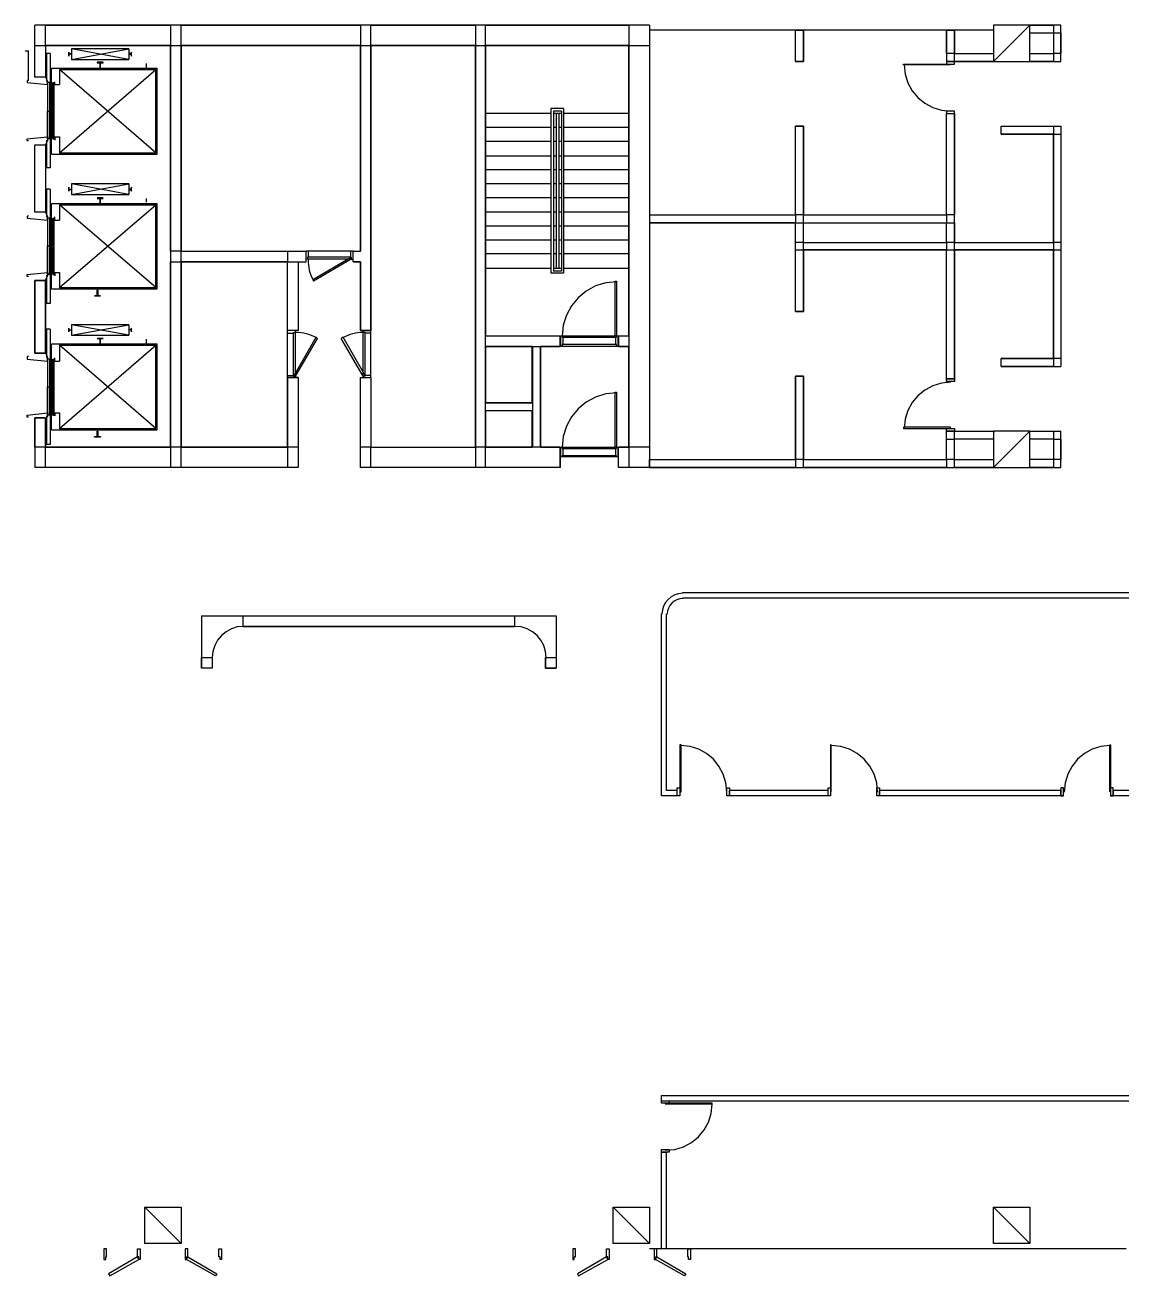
# Model space of a CAD drawing. Header units: millimetres. Extents: x -1062 to 473405, y -148599 to 38948.
# Drawn here: x 378830 to 400016, y -98599 to -74580 of the extents above; entities that cross this region are included whole.
import ezdxf

# ---------------------------------------------------------------- set-up
doc = ezdxf.new("R2010")
doc.units = ezdxf.units.MM
for name, color, linetype in [('COLUMN', 1, 'Continuous'), ('CORE_REF', 8, 'Continuous'), ('DOOR', 3, 'Continuous'), ('WALL', 7, 'Continuous'), ('WINDOW', 4, 'Continuous')]:
    doc.layers.add(name, color=color, linetype=linetype)

msp = doc.modelspace()

# ---------------------------------------------------------------- linework, layer by layer
at = {"layer": 'COLUMN'}
for p, q in [((397413.4, -75279), (398111.6, -74580.5)), ((398111.6, -74580.5), (397413.4, -74580.5)), ((397413.4, -74580.5), (397413.4, -75279)), ((398111.6, -75279), (398111.6, -74580.5)), ((397413.4, -75279), (398111.6, -75279)), ((397413.4, -83077.6), (398111.6, -82379.1)), ((398111.6, -82379.1), (397413.4, -82379.1)), ((397413.4, -82379.1), (397413.4, -83077.6)), ((398111.6, -83077.6), (398111.6, -82379.1)), ((397413.4, -83077.6), (398111.6, -83077.6)), ((381826.2, -97976.3), (381128, -97277.7)), ((381128, -97277.7), (381826.2, -97277.7)), ((381128, -97976.3), (381128, -97277.7)), ((381826.2, -97277.7), (381826.2, -97976.3)), ((390813, -97976.3), (390114.8, -97277.7)), ((390114.8, -97277.7), (390813, -97277.7)), ((390114.8, -97976.3), (390114.8, -97277.7)), ((390813, -97277.7), (390813, -97976.3)), ((398111.6, -97976.3), (397413.4, -97277.7)), ((397413.4, -97277.7), (398111.6, -97277.7)), ((397413.4, -97976.3), (397413.4, -97277.7)), ((398111.6, -97277.7), (398111.6, -97976.3)), ((381826.2, -97976.3), (381128, -97976.3)), ((390813, -97976.3), (390114.8, -97976.3)), ((398111.6, -97976.3), (397413.4, -97976.3))]:
    msp.add_line(p, q, dxfattribs=at)
at = {"layer": 'CORE_REF'}
for p, q in [((379312.9, -75126.6), (379224, -75126.6)), ((379249.4, -75634.7), (379249.4, -75126.6)), ((379312.9, -75126.6), (379312.9, -77323.9)), ((379668.3, -75177.4), (379668.3, -75101.2)), ((379668.3, -75101.2), (379668.3, -75126.6)), ((379668.3, -75126.6), (379693.7, -75126.6)), ((379693.7, -75139.3), (379668.3, -75139.3)), ((379668.3, -75139.3), (379668.3, -75177.4)), ((379693.7, -75126.6), (379719.1, -75126.6)), ((379719.1, -75139.3), (379693.7, -75139.3)), ((379719.1, -75240.9), (380823.4, -75037.7)), ((380823.4, -75037.7), (379719.1, -75037.7)), ((379719.1, -75037.7), (379719.1, -75240.9)), ((380823.4, -75240.9), (379719.1, -75037.7)), ((379719.1, -75126.6), (379719.1, -75139.3)), ((380823.4, -75037.7), (380823.4, -75240.9)), ((380848.8, -75126.6), (380823.4, -75126.6)), ((380823.4, -75126.6), (380823.4, -75139.3)), ((380823.4, -75139.3), (380848.8, -75139.3)), ((380861.5, -75126.6), (380848.8, -75126.6)), ((380848.8, -75139.3), (380861.5, -75139.3)), ((380874.2, -75101.2), (380861.5, -75126.6)), ((380861.5, -75139.3), (380874.2, -75177.4)), ((380874.2, -75177.4), (380874.2, -75101.2)), ((379338.3, -75406.1), (381369.2, -75406.1)), ((379338.3, -77057.2), (379338.3, -75406.1)), ((379719.1, -75240.9), (380823.4, -75240.9)), ((380328.3, -75291.7), (380214.1, -75291.7)), ((380214.1, -75291.7), (380214.1, -75304.4)), ((380214.1, -75304.4), (380264.9, -75304.4)), ((380264.9, -75304.4), (380264.9, -75342.5)), ((380264.9, -75342.5), (380264.9, -75406.1)), ((380264.9, -75406.1), (380277.6, -75406.1)), ((380277.6, -75342.5), (380277.6, -75304.4)), ((380277.6, -75304.4), (380328.3, -75304.4)), ((380277.6, -75406.1), (380277.6, -75342.5)), ((380328.3, -75304.4), (380328.3, -75291.7)), ((381153.4, -75317.1), (381153.4, -75393.3)), ((381369.2, -77057.2), (381369.2, -75406.1)), ((378894, -75647.4), (378868.6, -75647.4)), ((378868.6, -75647.4), (378868.6, -75685.5)), ((379224, -75583.9), (379262.1, -75660.1)), ((379490.6, -75431.5), (381343.8, -75431.5)), ((379490.6, -75431.5), (379490.6, -75723.6)), ((379490.6, -77031.8), (381343.8, -75431.5)), ((381343.8, -77031.8), (379490.6, -75431.5)), ((381343.8, -77031.8), (381343.8, -75431.5)), ((378868.6, -75685.5), (379262.1, -75723.6)), ((379262.1, -75660.1), (379236.7, -75660.1)), ((379262.1, -75723.6), (379262.1, -75660.1)), ((379262.1, -75685.5), (379262.1, -76231.6)), ((379300.2, -75685.5), (379262.1, -75685.5)), ((379300.2, -75685.5), (379300.2, -76231.6)), ((379363.7, -76231.6), (379363.7, -75685.5)), ((379363.7, -75685.5), (379389, -75685.5)), ((379389, -76231.6), (379389, -75685.5)), ((379401.7, -75723.6), (379401.7, -75672.8)), ((379401.7, -75723.6), (379490.6, -75723.6)), ((379262.1, -76765.1), (379262.1, -76231.6)), ((379262.1, -76231.6), (379300.2, -76231.6)), ((379300.2, -76765.1), (379300.2, -76231.6)), ((379363.7, -76765.1), (379363.7, -76231.6)), ((379363.7, -76231.6), (379389, -76231.6)), ((379389, -76765.1), (379389, -76231.6)), ((388921.7, -76282.4), (387665, -76282.4)), ((389162.8, -76180.8), (388921.7, -76180.8)), ((388921.7, -76180.8), (388921.7, -79343.5)), ((389124.8, -76231.6), (388972.4, -76231.6)), ((388972.4, -76231.6), (388972.4, -79305.3)), ((389124.8, -76282.4), (388972.4, -76282.4)), ((389023.2, -76282.4), (389023.2, -79254.5)), ((389074, -76282.4), (389074, -79254.5)), ((389124.8, -76282.4), (389112.1, -76282.4)), ((389124.8, -76231.6), (389124.8, -79305.3)), ((389162.8, -76180.8), (389162.8, -79343.5)), ((390419.5, -76282.4), (389162.8, -76282.4)), ((388921.7, -76549.2), (387665, -76549.2)), ((389023.2, -76549.2), (388972.4, -76549.2)), ((389124.8, -76549.2), (389074, -76549.2)), ((390419.5, -76549.2), (389162.8, -76549.2)), ((378868.6, -76765.1), (379262.1, -76727)), ((378868.6, -76803.2), (378868.6, -76765.1)), ((378894, -76803.2), (378868.6, -76803.2)), ((379224, -76879.4), (379262.1, -76803.2)), ((379262.1, -76803.2), (379236.7, -76803.2)), ((379249.4, -77323.9), (379249.4, -76815.9)), ((379262.1, -76727), (379262.1, -76803.2)), ((379300.2, -76765.1), (379262.1, -76765.1)), ((379363.7, -76765.1), (379389, -76765.1)), ((379401.7, -76727), (379401.7, -76790.5)), ((379401.7, -76727), (379490.6, -76727)), ((379490.6, -76727), (379490.6, -77031.8)), ((388921.7, -76815.9), (387665, -76815.9)), ((389023.2, -76815.9), (388972.4, -76815.9)), ((389124.8, -76815.9), (389074, -76815.9)), ((390419.5, -76815.9), (389162.8, -76815.9)), ((379338.3, -77057.2), (381369.2, -77057.2)), ((379490.6, -77031.8), (381343.8, -77031.8)), ((388921.7, -77095.3), (387665, -77095.3)), ((389023.2, -77095.3), (388972.4, -77095.3)), ((389124.8, -77095.3), (389074, -77095.3)), ((390419.5, -77095.3), (389162.8, -77095.3)), ((379312.9, -77323.9), (379224, -77323.9)), ((388921.7, -77362.1), (387665, -77362.1)), ((389023.2, -77362.1), (388972.4, -77362.1)), ((389124.8, -77362.1), (389074, -77362.1)), ((390419.5, -77362.1), (389162.8, -77362.1)), ((379312.9, -77730.4), (379224, -77730.4)), ((379249.4, -78238.4), (379249.4, -77730.4)), ((379312.9, -77730.4), (379312.9, -79927.7)), ((379668.3, -77768.5), (379668.3, -77692.3)), ((379668.3, -77692.3), (379668.3, -77730.4)), ((379668.3, -77730.4), (379693.7, -77730.4)), ((379693.7, -77743.1), (379668.3, -77743.1)), ((379668.3, -77743.1), (379668.3, -77768.5)), ((379693.7, -77730.4), (379719.1, -77730.4)), ((379719.1, -77743.1), (379693.7, -77743.1)), ((379719.1, -77832), (380823.4, -77628.8)), ((380823.4, -77628.8), (379719.1, -77628.8)), ((379719.1, -77628.8), (379719.1, -77832)), ((380823.4, -77832), (379719.1, -77628.8)), ((379719.1, -77730.4), (379719.1, -77743.1)), ((380823.4, -77628.8), (380823.4, -77832)), ((380848.8, -77730.4), (380823.4, -77730.4)), ((380823.4, -77730.4), (380823.4, -77743.1)), ((380823.4, -77743.1), (380848.8, -77743.1)), ((380861.5, -77730.4), (380848.8, -77730.4)), ((380848.8, -77743.1), (380861.5, -77743.1)), ((380874.2, -77692.3), (380861.5, -77730.4)), ((380861.5, -77743.1), (380874.2, -77768.5)), ((380874.2, -77768.5), (380874.2, -77692.3)), ((388921.7, -77628.8), (387665, -77628.8)), ((389023.2, -77628.8), (388972.4, -77628.8)), ((389124.8, -77628.8), (389074, -77628.8)), ((390419.5, -77628.8), (389162.8, -77628.8)), ((379338.3, -78009.8), (381369.2, -78009.8)), ((379338.3, -79648.3), (379338.3, -78009.8)), ((379490.6, -78035.2), (381343.8, -78035.2)), ((379490.6, -78035.2), (379490.6, -78327.3)), ((379490.6, -79622.9), (381343.8, -78035.2)), ((381343.8, -79622.9), (379490.6, -78035.2)), ((379719.1, -77832), (380823.4, -77832)), ((380328.3, -77895.5), (380214.1, -77895.5)), ((380214.1, -77908.2), (380264.9, -77908.2)), ((380264.9, -77908.2), (380264.9, -77946.3)), ((380264.9, -77946.3), (380264.9, -78009.8)), ((380264.9, -78009.8), (380277.6, -78009.8)), ((380277.6, -77946.3), (380277.6, -77908.2)), ((380277.6, -77908.2), (380328.3, -77908.2)), ((380277.6, -78009.8), (380277.6, -77946.3)), ((381153.4, -77908.2), (381153.4, -77984.4)), ((381343.8, -79622.9), (381343.8, -78035.2)), ((381369.2, -79648.3), (381369.2, -78009.8)), ((388921.7, -77895.5), (387665, -77895.5)), ((389023.2, -77895.5), (388972.4, -77895.5)), ((389124.8, -77895.5), (389074, -77895.5)), ((390419.5, -77895.5), (389162.8, -77895.5)), ((378894, -78251.1), (378868.6, -78251.1)), ((378868.6, -78251.1), (378868.6, -78289.2)), ((378868.6, -78289.2), (379262.1, -78327.3)), ((379224, -78174.9), (379262.1, -78263.8)), ((379262.1, -78263.8), (379236.7, -78263.8)), ((379262.1, -78327.3), (379262.1, -78263.8)), ((379262.1, -78289.2), (379262.1, -78822.7)), ((379300.2, -78289.2), (379262.1, -78289.2)), ((379300.2, -78289.2), (379300.2, -78822.7)), ((379363.7, -78822.7), (379363.7, -78289.2)), ((379363.7, -78289.2), (379389, -78289.2)), ((379389, -78822.7), (379389, -78289.2)), ((379401.7, -78327.3), (379401.7, -78263.8)), ((388921.7, -78174.9), (387665, -78174.9)), ((389023.2, -78174.9), (388972.4, -78174.9)), ((389124.8, -78174.9), (389074, -78174.9)), ((390419.5, -78174.9), (389162.8, -78174.9)), ((379401.7, -78327.3), (379490.6, -78327.3)), ((388921.7, -78441.7), (387665, -78441.7)), ((389023.2, -78441.7), (388972.4, -78441.7)), ((389124.8, -78441.7), (389074, -78441.7)), ((390419.5, -78441.7), (389162.8, -78441.7)), ((388921.7, -78708.4), (387665, -78708.4)), ((389023.2, -78708.4), (388972.4, -78708.4)), ((389124.8, -78708.4), (389074, -78708.4)), ((390419.5, -78708.4), (389162.8, -78708.4)), ((379262.1, -79368.9), (379262.1, -78822.7)), ((379262.1, -78822.7), (379300.2, -78822.7)), ((379300.2, -79368.9), (379300.2, -78822.7)), ((379389, -78822.7), (379363.7, -78822.7)), ((379363.7, -79368.9), (379363.7, -78835.4)), ((379389, -78835.4), (379363.7, -78835.4)), ((379389, -79368.9), (379389, -78835.4)), ((388921.7, -78975.1), (387665, -78975.1)), ((389023.2, -78975.1), (388972.4, -78975.1)), ((389124.8, -78975.1), (389074, -78975.1)), ((390419.5, -78975.1), (389162.8, -78975.1)), ((388921.7, -79254.5), (387665, -79254.5)), ((389023.2, -79254.5), (388972.4, -79254.5)), ((389124.8, -79254.5), (389023.2, -79254.5)), ((389124.8, -79254.5), (389112.1, -79254.5)), ((390419.5, -79254.5), (389162.8, -79254.5)), ((378868.6, -79368.9), (379262.1, -79330.8)), ((378868.6, -79407), (378868.6, -79368.9)), ((378894, -79407), (378868.6, -79407)), ((379224, -79483.2), (379262.1, -79394.3)), ((379262.1, -79394.3), (379236.7, -79394.3)), ((379249.4, -79927.7), (379249.4, -79419.7)), ((379262.1, -79330.8), (379262.1, -79394.3)), ((379300.2, -79368.9), (379262.1, -79368.9)), ((379363.7, -79368.9), (379389, -79368.9)), ((379401.7, -79330.8), (379401.7, -79394.3)), ((379401.7, -79330.8), (379490.6, -79330.8)), ((379490.6, -79330.8), (379490.6, -79622.9)), ((389162.8, -79343.5), (388921.7, -79343.5)), ((389124.8, -79305.3), (388972.4, -79305.3)), ((379338.3, -79648.3), (381369.2, -79648.3)), ((379490.6, -79622.9), (381343.8, -79622.9)), ((380214.1, -79737.2), (380214.1, -79673.7)), ((380214.1, -79673.7), (380226.8, -79673.7)), ((380214.1, -79775.3), (380214.1, -79737.2)), ((380226.8, -79673.7), (380226.8, -79737.2)), ((380226.8, -79737.2), (380226.8, -79775.3)), ((379312.9, -79927.7), (379224, -79927.7)), ((380163.3, -79775.3), (380214.1, -79775.3)), ((380277.6, -79788), (380163.3, -79788)), ((380226.8, -79775.3), (380277.6, -79775.3)), ((379312.9, -80423.1), (379224, -80423.1)), ((379249.4, -80943.8), (379249.4, -80423.1)), ((379312.9, -80423.1), (379312.9, -82633.1)), ((379668.3, -80473.9), (379668.3, -80397.7)), ((379668.3, -80397.7), (379668.3, -80423.1)), ((379668.3, -80423.1), (379668.3, -80435.8)), ((379668.3, -80435.8), (379693.7, -80435.8)), ((379668.3, -80435.8), (379668.3, -80473.9)), ((379693.7, -80435.8), (379719.1, -80435.8)), ((379719.1, -80537.4), (380823.4, -80334.2)), ((380823.4, -80334.2), (379719.1, -80334.2)), ((379719.1, -80334.2), (379719.1, -80537.4)), ((380823.4, -80537.4), (379719.1, -80334.2)), ((380823.4, -80334.2), (380823.4, -80537.4)), ((380848.8, -80435.8), (380823.4, -80435.8)), ((380861.5, -80435.8), (380848.8, -80435.8)), ((380874.2, -80397.7), (380861.5, -80423.1)), ((380861.5, -80423.1), (380861.5, -80435.8)), ((380861.5, -80435.8), (380874.2, -80473.9)), ((380874.2, -80473.9), (380874.2, -80397.7)), ((379719.1, -80537.4), (380823.4, -80537.4)), ((380214.1, -80600.9), (380264.9, -80600.9)), ((380328.3, -80600.9), (380214.1, -80600.9)), ((380264.9, -80600.9), (380264.9, -80613.6)), ((380264.9, -80613.6), (380264.9, -80639)), ((380264.9, -80639), (380264.9, -80651.7)), ((380264.9, -80651.7), (380264.9, -80702.5)), ((380277.6, -80613.6), (380277.6, -80600.9)), ((380277.6, -80600.9), (380328.3, -80600.9)), ((380277.6, -80639), (380277.6, -80613.6)), ((380277.6, -80651.7), (380277.6, -80639)), ((380277.6, -80702.5), (380277.6, -80651.7)), ((381153.4, -80613.6), (381153.4, -80689.8)), ((379224, -80880.3), (379262.1, -80956.5)), ((379338.3, -80702.5), (381369.2, -80702.5)), ((379338.3, -82353.7), (379338.3, -80702.5)), ((379490.6, -80727.9), (381343.8, -80727.9)), ((379490.6, -80727.9), (379490.6, -81032.7)), ((379490.6, -82328.3), (381343.8, -80727.9)), ((381343.8, -82328.3), (379490.6, -80727.9)), ((380264.9, -80702.5), (380264.9, -80715.2)), ((380264.9, -80715.2), (380277.6, -80715.2)), ((380277.6, -80715.2), (380277.6, -80702.5)), ((381343.8, -82328.3), (381343.8, -80727.9)), ((381369.2, -82353.7), (381369.2, -80702.5)), ((378894, -80943.8), (378868.6, -80943.8)), ((378868.6, -80943.8), (378868.6, -80994.6)), ((378868.6, -80994.6), (379262.1, -81032.7)), ((379262.1, -80956.5), (379236.7, -80956.5)), ((379262.1, -81032.7), (379262.1, -80956.5)), ((379262.1, -80994.6), (379262.1, -81528.1)), ((379300.2, -80994.6), (379262.1, -80994.6)), ((379300.2, -80994.6), (379300.2, -81528.1)), ((379363.7, -81528.1), (379363.7, -80994.6)), ((379363.7, -80994.6), (379389, -80994.6)), ((379389, -81528.1), (379389, -80994.6)), ((379401.7, -81032.7), (379401.7, -80969.2)), ((379401.7, -81032.7), (379490.6, -81032.7)), ((379262.1, -82074.2), (379262.1, -81528.1)), ((379262.1, -81528.1), (379300.2, -81528.1)), ((379300.2, -82074.2), (379300.2, -81528.1)), ((379363.7, -82074.2), (379363.7, -81528.1)), ((379363.7, -81528.1), (379389, -81528.1)), ((379389, -82074.2), (379389, -81528.1)), ((378868.6, -82074.2), (379262.1, -82023.4)), ((378868.6, -82112.3), (378868.6, -82074.2)), ((378894, -82112.3), (378868.6, -82112.3)), ((379224, -82175.8), (379262.1, -82099.6)), ((379262.1, -82099.6), (379236.7, -82099.6)), ((379249.4, -82633.1), (379249.4, -82125)), ((379262.1, -82023.4), (379262.1, -82099.6)), ((379300.2, -82074.2), (379262.1, -82074.2)), ((379363.7, -82074.2), (379389, -82074.2)), ((379401.7, -82023.4), (379401.7, -82086.9)), ((379401.7, -82023.4), (379490.6, -82023.4)), ((379490.6, -82023.4), (379490.6, -82328.3)), ((379338.3, -82353.7), (381369.2, -82353.7)), ((379490.6, -82328.3), (381343.8, -82328.3)), ((380214.1, -82442.6), (380214.1, -82379.1)), ((380214.1, -82379.1), (380226.8, -82379.1)), ((380226.8, -82379.1), (380226.8, -82442.6)), ((380163.3, -82480.7), (380214.1, -82480.7)), ((380163.3, -82493.4), (380163.3, -82480.7)), ((380277.6, -82493.4), (380163.3, -82493.4)), ((380214.1, -82468), (380214.1, -82442.6)), ((380214.1, -82480.7), (380214.1, -82468)), ((380226.8, -82442.6), (380226.8, -82468)), ((380226.8, -82468), (380226.8, -82480.7)), ((380226.8, -82480.7), (380277.6, -82480.7)), ((380277.6, -82480.7), (380277.6, -82493.4)), ((379312.9, -82633.1), (379224, -82633.1))]:
    msp.add_line(p, q, dxfattribs=at)
at = {"layer": 'DOOR'}
for p, q in [((395687.2, -75342.5), (395687.2, -75329.8)), ((395687.2, -75329.8), (396588.4, -75329.8)), ((396588.4, -75342.5), (395687.2, -75342.5)), ((395699.9, -75346.1), (395719.8, -75525)), ((396664.5, -75279), (396512.2, -75279)), ((396512.2, -75279), (396512.2, -75329.8)), ((396512.2, -75329.8), (396664.5, -75329.8)), ((396588.4, -75329.8), (396588.4, -75342.5)), ((396664.5, -75329.8), (396664.5, -75279)), ((395719.8, -75525), (395773, -75691.4)), ((395773, -75691.4), (395856.1, -75841.9)), ((395856.1, -75841.9), (395965.4, -75972.8)), ((395965.4, -75972.8), (396097.5, -76080.8)), ((396097.5, -76080.8), (396248.8, -76162.3)), ((396248.8, -76162.3), (396415.7, -76213.7)), ((396415.7, -76213.7), (396594.7, -76231.6)), ((396664.5, -76231.6), (396512.2, -76231.6)), ((396512.2, -76231.6), (396512.2, -76282.4)), ((396664.5, -76282.4), (396664.5, -76231.6)), ((384225.2, -79076.7), (384225.2, -78924.3)), ((384263.2, -78924.3), (384225.2, -78924.3)), ((385075.6, -78924.3), (384263.2, -78924.3)), ((384263.2, -78924.3), (384263.2, -79038.6)), ((385126.4, -78924.3), (385075.6, -78924.3)), ((385075.6, -78924.3), (385075.6, -79038.6)), ((385126.4, -79076.7), (385126.4, -78924.3)), ((384250.6, -79076.7), (384225.2, -79076.7)), ((384263.2, -79038.6), (384250.6, -79038.6)), ((384250.6, -79038.6), (384250.6, -79076.7)), ((385075.6, -79038.6), (384250.6, -79038.6)), ((385088.3, -79076.7), (384250.6, -79076.7)), ((384263.6, -79084.3), (384263.7, -79135.3)), ((384263.7, -79135.3), (384267.3, -79186)), ((384267.3, -79186), (384274.3, -79236.1)), ((384274.3, -79236.1), (384284.7, -79285.7)), ((385075.6, -79051.3), (384352.1, -79470.5)), ((385088.3, -79076.7), (384364.8, -79495.9)), ((385075.6, -79038.6), (385088.3, -79038.6)), ((385088.3, -79076.7), (385075.6, -79051.3)), ((385088.3, -79038.6), (385088.3, -79076.7)), ((385088.3, -79076.7), (385126.4, -79076.7)), ((384284.7, -79285.7), (384298.4, -79334.4)), ((384298.4, -79334.4), (384315.4, -79382.1)), ((384315.4, -79382.1), (384335.7, -79428.6)), ((384335.7, -79428.6), (384359.2, -79473.8)), ((384352.1, -79470.5), (384364.8, -79495.9)), ((390152.9, -80550.1), (390152.9, -79495.9)), ((390152.9, -79495.9), (390178.3, -79495.9)), ((390178.3, -79495.9), (390178.3, -80550.1)), ((389599.1, -79687.5), (389444.2, -79815.5)), ((389777, -79590.9), (389599.1, -79687.5)), ((389973.6, -79529.9), (389777, -79590.9)), ((390184.6, -79508.6), (389973.6, -79529.9)), ((389316.3, -79970.6), (389219.7, -80148.6)), ((389444.2, -79815.5), (389316.3, -79970.6)), ((389219.7, -80148.6), (389158.7, -80345.2)), ((384022.1, -80448.5), (383869.8, -80448.5)), ((383869.8, -80499.3), (383869.8, -80448.5)), ((384022.1, -80486.6), (384022.1, -80448.5)), ((385316.8, -80486.6), (385316.8, -80448.5)), ((385316.8, -80448.5), (385469.1, -80448.5)), ((385469.1, -80499.3), (385469.1, -80448.5)), ((389158.7, -80345.2), (389137.5, -80556.4)), ((383869.8, -81312.2), (383869.8, -80499.3)), ((383869.8, -80499.3), (383984, -80499.3)), ((383984, -80499.3), (383984, -80486.6)), ((383984, -80486.6), (384022.1, -80486.6)), ((383984, -81312.2), (383984, -80486.6)), ((383996.7, -81312.2), (384415.6, -80575.5)), ((384022.1, -81324.9), (384022.1, -80486.6)), ((384022.1, -81324.9), (384441, -80600.9)), ((384080.6, -80487.1), (384029.7, -80487)), ((384131.2, -80490.6), (384080.6, -80487.1)), ((384181.4, -80497.6), (384131.2, -80490.6)), ((384230.9, -80508), (384181.4, -80497.6)), ((384279.6, -80521.7), (384230.9, -80508)), ((384327.2, -80538.8), (384279.6, -80521.7)), ((384373.8, -80559.1), (384327.2, -80538.8)), ((384418.9, -80582.6), (384373.8, -80559.1)), ((384415.6, -80575.5), (384441, -80600.9)), ((384936, -80575.5), (384897.9, -80600.9)), ((385316.8, -81324.9), (384897.9, -80600.9)), ((384977.8, -80559.1), (384932.6, -80582.6)), ((385354.9, -81312.2), (384936, -80575.5)), ((385024.3, -80538.8), (384977.8, -80559.1)), ((385072, -80521.7), (385024.3, -80538.8)), ((385120.7, -80508), (385072, -80521.7)), ((385170.2, -80497.6), (385120.7, -80508)), ((385220.3, -80490.6), (385170.2, -80497.6)), ((385271, -80487.1), (385220.3, -80490.6)), ((385321.9, -80487), (385271, -80487.1)), ((385354.9, -80486.6), (385316.8, -80486.6)), ((385316.8, -81324.9), (385316.8, -80486.6)), ((385354.9, -80499.3), (385354.9, -80486.6)), ((385354.9, -81312.2), (385354.9, -80486.6)), ((385469.1, -80499.3), (385354.9, -80499.3)), ((385469.1, -81312.2), (385469.1, -80499.3)), ((389112.1, -80753.3), (389112.1, -80550.1)), ((389112.1, -80550.1), (389137.5, -80550.1)), ((389137.5, -80550.1), (389137.5, -80575.5)), ((389137.5, -80550.1), (390152.9, -80550.1)), ((389137.5, -80575.5), (389150.1, -80575.5)), ((389150.1, -80575.5), (389150.1, -80715.2)), ((389150.1, -80575.5), (390165.6, -80575.5)), ((390178.3, -80550.1), (390152.9, -80550.1)), ((390165.6, -80715.2), (390165.6, -80575.5)), ((390165.6, -80575.5), (390178.3, -80575.5)), ((390178.3, -80575.5), (390178.3, -80550.1)), ((390178.3, -80550.1), (390203.7, -80550.1)), ((390203.7, -80550.1), (390203.7, -80753.3)), ((389137.5, -80753.3), (389112.1, -80753.3)), ((389137.5, -80715.2), (389137.5, -80753.3)), ((389150.1, -80715.2), (389137.5, -80715.2)), ((390178.3, -80753.3), (389137.5, -80753.3)), ((390165.6, -80715.2), (389150.1, -80715.2)), ((390178.3, -80715.2), (390165.6, -80715.2)), ((390178.3, -80753.3), (390178.3, -80715.2)), ((390203.7, -80753.3), (390178.3, -80753.3)), ((383869.8, -81350.3), (383869.8, -81312.2)), ((383869.8, -81312.2), (383984, -81312.2)), ((384022.1, -81350.3), (383869.8, -81350.3)), ((383984, -81312.2), (383984, -81324.9)), ((383984, -81324.9), (384022.1, -81324.9)), ((384022.1, -81324.9), (383996.7, -81312.2)), ((384022.1, -81324.9), (384022.1, -81350.3)), ((385316.8, -81324.9), (385354.9, -81312.2)), ((385354.9, -81324.9), (385316.8, -81324.9)), ((385316.8, -81324.9), (385316.8, -81350.3)), ((385316.8, -81350.3), (385469.1, -81350.3)), ((385469.1, -81312.2), (385354.9, -81312.2)), ((385354.9, -81312.2), (385354.9, -81324.9)), ((385469.1, -81350.3), (385469.1, -81312.2)), ((396512.2, -81426.5), (396512.2, -81375.7)), ((396664.5, -81375.7), (396664.5, -81426.5)), ((390184.6, -81642.4), (389973.6, -81663.7)), ((390152.9, -82683.9), (390152.9, -81629.7)), ((390152.9, -81629.7), (390178.3, -81629.7)), ((390178.3, -81629.7), (390178.3, -82683.9)), ((396097.5, -81590), (395965.4, -81698)), ((396248.8, -81508.5), (396097.5, -81590)), ((396415.7, -81457.1), (396248.8, -81508.5)), ((396594.7, -81439.2), (396415.7, -81457.1)), ((396664.5, -81426.5), (396512.2, -81426.5)), ((389599.1, -81821.3), (389444.2, -81949.3)), ((389777, -81724.7), (389599.1, -81821.3)), ((389973.6, -81663.7), (389777, -81724.7)), ((395856.1, -81828.9), (395773, -81979.4)), ((395965.4, -81698), (395856.1, -81828.9)), ((389316.3, -82104.4), (389219.7, -82282.4)), ((389444.2, -81949.3), (389316.3, -82104.4)), ((395773, -81979.4), (395719.8, -82145.8)), ((389219.7, -82282.4), (389158.7, -82479.1)), ((396588.4, -82302.9), (395687.2, -82302.9)), ((395687.2, -82302.9), (395687.2, -82328.3)), ((395687.2, -82328.3), (396588.4, -82328.3)), ((395719.8, -82145.8), (395699.9, -82324.7)), ((396512.2, -82379.1), (396512.2, -82328.3)), ((396512.2, -82328.3), (396664.5, -82328.3)), ((396664.5, -82379.1), (396512.2, -82379.1)), ((396588.4, -82328.3), (396588.4, -82302.9)), ((396664.5, -82328.3), (396664.5, -82379.1)), ((389158.7, -82479.1), (389137.5, -82690.2)), ((389112.1, -82874.4), (389112.1, -82683.9)), ((389112.1, -82683.9), (389137.5, -82683.9)), ((389137.5, -82683.9), (389137.5, -82709.3)), ((389137.5, -82683.9), (390152.9, -82683.9)), ((389137.5, -82709.3), (389150.1, -82709.3)), ((389137.5, -82849), (389137.5, -82874.4)), ((389150.1, -82849), (389137.5, -82849)), ((389150.1, -82709.3), (389150.1, -82849)), ((389150.1, -82709.3), (390165.6, -82709.3)), ((390165.6, -82849), (389150.1, -82849)), ((390178.3, -82683.9), (390152.9, -82683.9)), ((390165.6, -82849), (390165.6, -82709.3)), ((390165.6, -82709.3), (390178.3, -82709.3)), ((390178.3, -82849), (390165.6, -82849)), ((390178.3, -82709.3), (390178.3, -82683.9)), ((390178.3, -82683.9), (390203.7, -82683.9)), ((390178.3, -82874.4), (390178.3, -82849)), ((390203.7, -82683.9), (390203.7, -82874.4)), ((389137.5, -82874.4), (389112.1, -82874.4)), ((390178.3, -82874.4), (389137.5, -82874.4)), ((390203.7, -82874.4), (390178.3, -82874.4)), ((391422.2, -88399.5), (391396.8, -88399.5)), ((391396.8, -88399.5), (391396.8, -89301.3)), ((391591.9, -88432.1), (391413.1, -88412.2)), ((391422.2, -89301.3), (391422.2, -88399.5)), ((391758.2, -88485.4), (391591.9, -88432.1)), ((391908.6, -88568.5), (391758.2, -88485.4)), ((392039.4, -88677.9), (391908.6, -88568.5)), ((394303.6, -88399.5), (394290.9, -88399.5)), ((394290.9, -88399.5), (394290.9, -89301.3)), ((394303.6, -89301.3), (394303.6, -88399.5)), ((394485.9, -88432.1), (394307.1, -88412.2)), ((394652.3, -88485.4), (394485.9, -88432.1)), ((394802.6, -88568.5), (394652.3, -88485.4)), ((394933.5, -88677.9), (394802.6, -88568.5)), ((399161.1, -88568.5), (399030.2, -88677.9)), ((399311.5, -88485.4), (399161.1, -88568.5)), ((399477.8, -88432.1), (399311.5, -88485.4)), ((399656.6, -88412.2), (399477.8, -88432.1)), ((399647.4, -89301.3), (399647.4, -88399.5)), ((399647.4, -88399.5), (399660.1, -88399.5)), ((399660.1, -88399.5), (399660.1, -89301.3)), ((392147.3, -88810.1), (392039.4, -88677.9)), ((392228.7, -88961.5), (392147.3, -88810.1)), ((395041.4, -88810.1), (394933.5, -88677.9)), ((395122.8, -88961.5), (395041.4, -88810.1)), ((398922.3, -88810.1), (398840.9, -88961.5)), ((399030.2, -88677.9), (398922.3, -88810.1)), ((392280.1, -89128.5), (392228.7, -88961.5)), ((395174.2, -89128.5), (395122.8, -88961.5)), ((398840.9, -88961.5), (398789.5, -89128.5)), ((391346.1, -89377.5), (391346.1, -89225.1)), ((391346.1, -89225.1), (391396.8, -89225.1)), ((391396.8, -89225.1), (391396.8, -89377.5)), ((391396.8, -89301.3), (391422.2, -89301.3)), ((392298.1, -89307.6), (392280.1, -89128.5)), ((392298.1, -89377.5), (392298.1, -89225.1)), ((392298.1, -89225.1), (392348.8, -89225.1)), ((392348.8, -89225.1), (392348.8, -89377.5)), ((394240.1, -89377.5), (394240.1, -89225.1)), ((394240.1, -89225.1), (394290.9, -89225.1)), ((394290.9, -89225.1), (394290.9, -89377.5)), ((394290.9, -89301.3), (394303.6, -89301.3)), ((395192.1, -89307.6), (395174.2, -89128.5)), ((395179.4, -89377.5), (395179.4, -89225.1)), ((395179.4, -89225.1), (395230.2, -89225.1)), ((395230.2, -89225.1), (395230.2, -89377.5)), ((398758.9, -89225.1), (398708.1, -89225.1)), ((398708.1, -89225.1), (398708.1, -89377.5)), ((398758.9, -89377.5), (398758.9, -89225.1)), ((398789.5, -89128.5), (398771.6, -89307.6)), ((399660.1, -89301.3), (399647.4, -89301.3)), ((399710.9, -89225.1), (399660.1, -89225.1)), ((399660.1, -89225.1), (399660.1, -89377.5)), ((399710.9, -89377.5), (399710.9, -89225.1)), ((391396.8, -89377.5), (391346.1, -89377.5)), ((392348.8, -89377.5), (392298.1, -89377.5)), ((394290.9, -89377.5), (394240.1, -89377.5)), ((395230.2, -89377.5), (395179.4, -89377.5)), ((398708.1, -89377.5), (398758.9, -89377.5)), ((399660.1, -89377.5), (399710.9, -89377.5)), ((391041.4, -95232.8), (391193.8, -95232.8)), ((391041.4, -95283.6), (391041.4, -95232.8)), ((391193.8, -95283.6), (391041.4, -95283.6)), ((391117.6, -95283.6), (391117.6, -95296.3)), ((392018.8, -95283.6), (391117.6, -95283.6)), ((391117.6, -95296.3), (392018.8, -95296.3)), ((391193.8, -95232.8), (391193.8, -95283.6)), ((391998.9, -95478.7), (392018.8, -95299.8)), ((392018.8, -95296.3), (392018.8, -95283.6)), ((391945.6, -95645.2), (391998.9, -95478.7)), ((391753.2, -95926.6), (391862.5, -95795.6)), ((391862.5, -95795.6), (391945.6, -95645.2)), ((391469.9, -96116), (391621.1, -96034.5)), ((391621.1, -96034.5), (391753.2, -95926.6)), ((391041.4, -96172.7), (391193.8, -96172.7)), ((391041.4, -96223.5), (391041.4, -96172.7)), ((391193.8, -96223.5), (391041.4, -96223.5)), ((391123.9, -96185.4), (391303, -96167.4)), ((391193.8, -96172.7), (391193.8, -96223.5)), ((391303, -96167.4), (391469.9, -96116))]:
    msp.add_line(p, q, dxfattribs=at)
at = {"layer": 'WALL'}
for p, q in [((390813, -74580.5), (379020.9, -74580.5)), ((379020.9, -75583.9), (379020.9, -74580.5)), ((390813, -74580.5), (390813, -83077.6)), ((397413.4, -74682.1), (390813, -74682.1)), ((393618.2, -75279), (393618.2, -74682.1)), ((393770.5, -75279), (393770.5, -74682.1)), ((396512.2, -74682.1), (396512.2, -75279)), ((396664.5, -75126.6), (396664.5, -74682.1)), ((398708.1, -74580.5), (398111.6, -74580.5)), ((398708.1, -75279), (398708.1, -74580.5)), ((398111.6, -74732.9), (398568.5, -74732.9)), ((398568.5, -74732.9), (398568.5, -75126.6)), ((378830.5, -75075.8), (378894, -75075.8)), ((378894, -75647.4), (378894, -75075.8)), ((379224, -74974.2), (381623.1, -74974.2)), ((379224, -74974.2), (379224, -75583.9)), ((381623.1, -74974.2), (381623.1, -82683.9)), ((381826.2, -74974.2), (385266, -74974.2)), ((381826.2, -78924.3), (381826.2, -74974.2)), ((385266, -74974.2), (385266, -78924.3)), ((385469.1, -74974.2), (387474.6, -74974.2)), ((385469.1, -80448.5), (385469.1, -74974.2)), ((387474.6, -74974.2), (387474.6, -82683.9)), ((387665, -74974.2), (390419.5, -74974.2)), ((387665, -80550.1), (387665, -74974.2)), ((390419.5, -74974.2), (390419.5, -82683.9)), ((396664.5, -75126.6), (397413.4, -75126.6)), ((398111.6, -75126.6), (398568.5, -75126.6)), ((393618.2, -75279), (393770.5, -75279)), ((396512.2, -75279), (397413.4, -75279)), ((398111.6, -75279), (398708.1, -75279)), ((379224, -75583.9), (379020.9, -75583.9)), ((396512.2, -78225.7), (396512.2, -76282.4)), ((396512.2, -76282.4), (396664.5, -76282.4)), ((396664.5, -78759.2), (396664.5, -76282.4)), ((393618.2, -78225.7), (393618.2, -76523.8)), ((393770.5, -76523.8), (393618.2, -76523.8)), ((393770.5, -78225.7), (393770.5, -76523.8)), ((397565.8, -76523.8), (398708.1, -76523.8)), ((397565.8, -76676.2), (397565.8, -76523.8)), ((398708.1, -76523.8), (398708.1, -81134.3)), ((397565.8, -76676.2), (398568.5, -76676.2)), ((398568.5, -76676.2), (398568.5, -78759.2)), ((379020.9, -78174.9), (379020.9, -76879.4)), ((379020.9, -76879.4), (379224, -76879.4)), ((379224, -76879.4), (379224, -78174.9)), ((379224, -78174.9), (379020.9, -78174.9)), ((390813, -78225.7), (393618.2, -78225.7)), ((393770.5, -78225.7), (396512.2, -78225.7)), ((390813, -78378.2), (393618.2, -78378.2)), ((393618.2, -80080.1), (393618.2, -78378.2)), ((393770.5, -78759.2), (393770.5, -78378.2)), ((393770.5, -78378.2), (396512.2, -78378.2)), ((396512.2, -78759.2), (396512.2, -78378.2)), ((393770.5, -78759.2), (396512.2, -78759.2)), ((396664.5, -78759.2), (398568.5, -78759.2)), ((381826.2, -78924.3), (384225.2, -78924.3)), ((384225.2, -79127.5), (384225.2, -78924.3)), ((385126.4, -78924.3), (385266, -78924.3)), ((385126.4, -79127.5), (385126.4, -78924.3)), ((393770.5, -80080.1), (393770.5, -78898.9)), ((393770.5, -78898.9), (396512.2, -78898.9)), ((396512.2, -81375.7), (396512.2, -78898.9)), ((396664.5, -78898.9), (398568.5, -78898.9)), ((396664.5, -81375.7), (396664.5, -78898.9)), ((398568.5, -78898.9), (398568.5, -80981.9)), ((381826.2, -82683.9), (381826.2, -79127.5)), ((381826.2, -79127.5), (383869.8, -79127.5)), ((383869.8, -80448.5), (383869.8, -79127.5)), ((384072.9, -79127.5), (384225.2, -79127.5)), ((384072.9, -79127.5), (384072.9, -80448.5)), ((385126.4, -79127.5), (385266, -79127.5)), ((385266, -79127.5), (385266, -80448.5)), ((379224, -79483.2), (379020.9, -79483.2)), ((379020.9, -79483.2), (379020.9, -80880.3)), ((379224, -80880.3), (379224, -79483.2)), ((393618.2, -80080.1), (393770.5, -80080.1)), ((384072.9, -80448.5), (383869.8, -80448.5)), ((385266, -80448.5), (385469.1, -80448.5)), ((387665, -82683.9), (387665, -80550.1)), ((387665, -80550.1), (389099.4, -80550.1)), ((389099.4, -80753.3), (389099.4, -80550.1)), ((390216.4, -80550.1), (390419.5, -80550.1)), ((390216.4, -80550.1), (390216.4, -80753.3)), ((390419.5, -80550.1), (390419.5, -82683.9)), ((379020.9, -80880.3), (379224, -80880.3)), ((387665, -80753.3), (389099.4, -80753.3)), ((388566.3, -80753.3), (388566.3, -82683.9)), ((388718.6, -80753.3), (388718.6, -82683.9)), ((390216.4, -80753.3), (390419.5, -80753.3)), ((398568.5, -80981.9), (397565.8, -80981.9)), ((397565.8, -81134.3), (397565.8, -80981.9)), ((397565.8, -81134.3), (398708.1, -81134.3)), ((384072.9, -81350.3), (383869.8, -81350.3)), ((383869.8, -81350.3), (383869.8, -82683.9)), ((384072.9, -81350.3), (384072.9, -83077.6)), ((385266, -83077.6), (385266, -81350.3)), ((385266, -81350.3), (385469.1, -81350.3)), ((385469.1, -81350.3), (385469.1, -82683.9)), ((393770.5, -81324.9), (393618.2, -81324.9)), ((393618.2, -81324.9), (393618.2, -82925.2)), ((393770.5, -82925.2), (393770.5, -81324.9)), ((396512.2, -81375.7), (396664.5, -81375.7)), ((388566.3, -81832.9), (387665, -81832.9)), ((379224, -82125), (379020.9, -82125)), ((379020.9, -82125), (379020.9, -83077.6)), ((379224, -82683.9), (379224, -82125)), ((388566.3, -81985.3), (387665, -81985.3)), ((396512.2, -82925.2), (396512.2, -82379.1)), ((396512.2, -82379.1), (397413.4, -82379.1)), ((398111.6, -82379.1), (398708.1, -82379.1)), ((398708.1, -83077.6), (398708.1, -82379.1)), ((396664.5, -82925.2), (396664.5, -82531.5)), ((397413.4, -82531.5), (396664.5, -82531.5)), ((398568.5, -82531.5), (398111.6, -82531.5)), ((398568.5, -82531.5), (398568.5, -82925.2)), ((381623.1, -82683.9), (379224, -82683.9)), ((381521.5, -82683.9), (381623.1, -82683.9)), ((383869.8, -82683.9), (381826.2, -82683.9)), ((385469.1, -82683.9), (387474.6, -82683.9)), ((389099.4, -82683.9), (387665, -82683.9)), ((389099.4, -83077.6), (389099.4, -82683.9)), ((390419.5, -82683.9), (390216.4, -82683.9)), ((390216.4, -83077.6), (390216.4, -82683.9)), ((384072.9, -83077.6), (379020.9, -83077.6)), ((389099.4, -83077.6), (385266, -83077.6)), ((390813, -83077.6), (390216.4, -83077.6)), ((390813, -82925.2), (393618.2, -82925.2)), ((390813, -83077.6), (397413.4, -83077.6)), ((393770.5, -82925.2), (396512.2, -82925.2)), ((396664.5, -82925.2), (397413.4, -82925.2)), ((398568.5, -82925.2), (398111.6, -82925.2)), ((398111.6, -83077.6), (398708.1, -83077.6)), ((382219.6, -85922.7), (389023.2, -85922.7)), ((382219.6, -85922.7), (382219.6, -86926.1)), ((389023.2, -85922.7), (389023.2, -86926.1)), ((382791, -86173.4), (382688.6, -86229)), ((382904.1, -86138.2), (382791, -86173.4)), ((383025.7, -86125.9), (382904.1, -86138.2)), ((383019.3, -86125.9), (388223.5, -86125.9)), ((388351.4, -86138.2), (388229.9, -86125.9)), ((388464.6, -86173.4), (388351.4, -86138.2)), ((388567, -86229), (388464.6, -86173.4)), ((382525.7, -86391.9), (382470.1, -86494.4)), ((382599.3, -86302.7), (382525.7, -86391.9)), ((382688.6, -86229), (382599.3, -86302.7)), ((388656.2, -86302.7), (388567, -86229)), ((388729.8, -86391.9), (388656.2, -86302.7)), ((388785.4, -86494.4), (388729.8, -86391.9)), ((382435, -86607.7), (382422.7, -86729.3)), ((382470.1, -86494.4), (382435, -86607.7)), ((388820.6, -86607.7), (388785.4, -86494.4)), ((388832.8, -86729.3), (388820.6, -86607.7)), ((382422.7, -86926.1), (382219.6, -86926.1)), ((382422.7, -86722.9), (382422.7, -86926.1)), ((388820.1, -86722.9), (388820.1, -86926.1)), ((388820.1, -86926.1), (389023.2, -86926.1))]:
    msp.add_line(p, q, dxfattribs=at)
for points in [[(381623.1, -74580.5), (381623.1, -74974.2), (379224, -74974.2), (379224, -74580.5), (381623.1, -74580.5)], [(385266, -74580.5), (385266, -74974.2), (381826.2, -74974.2), (381826.2, -74580.5), (385266, -74580.5)], [(387474.6, -74580.5), (387474.6, -74974.2), (385469.1, -74974.2), (385469.1, -74580.5), (387474.6, -74580.5)], [(390419.5, -74580.5), (390419.5, -74974.2), (387665, -74974.2), (387665, -74580.5), (390419.5, -74580.5)], [(393620, -74680), (393770, -74680), (393770, -74682.1), (393770.5, -74682.1), (393770.5, -75279), (393770, -75279), (393770, -75280), (393620, -75280), (393620, -75279), (393618.2, -75279), (393618.2, -74682.1), (393620, -74682.1), (393620, -74680)], [(396664.5, -75126.6), (396512.2, -75126.6), (396512.2, -74682.1), (396664.5, -74682.1), (396664.5, -75126.6)], [(398111.6, -74580.5), (398568.5, -74580.5), (398568.5, -74732.9), (398708.1, -74732.9), (398708.1, -75126.6), (398568.5, -75126.6), (398568.5, -75279), (398111.6, -75279), (398111.6, -75126.6), (398111.6, -74732.9), (398111.6, -74580.5)], [(379224, -75583.9), (379020.9, -75583.9), (379020.9, -74974.2), (379224, -74974.2), (379224, -75583.9)], [(381826.2, -74974.2), (381826.2, -78924.3), (381623.1, -78924.3), (381623.1, -74974.2), (381826.2, -74974.2)], [(385469.1, -74974.2), (385469.1, -78924.3), (385469.1, -79127.5), (385469.1, -80448.5), (385266, -80448.5), (385266, -79127.5), (385126.4, -79127.5), (385126.4, -78924.3), (385266, -78924.3), (385266, -74974.2), (385469.1, -74974.2)], [(387474.6, -74974.2), (387665, -74974.2), (387665, -80550), (389100, -80550), (389100, -80755), (388720, -80755), (388720, -82683.9), (389099.4, -82683.9), (389099.4, -83077.6), (387665, -83077.6), (387665, -82683.9), (387474.6, -82683.9), (387474.6, -80550.1), (387474.6, -74974.2)], [(390813, -74974.2), (390813, -78225.7), (393618.2, -78225.7), (393618.2, -78378.2), (390813, -78378.2), (390813, -80550.1), (390813, -82683.9), (390419.5, -82683.9), (390419.5, -80755), (390215, -80755), (390215, -80550), (390419.5, -80550), (390419.5, -74974.2), (390813, -74974.2)], [(397413.4, -75126.6), (397413.4, -75279), (396664.5, -75279), (396664.5, -75126.6), (397413.4, -75126.6)], [(396664.5, -76282.4), (396664.5, -78225.7), (396512.2, -78225.7), (396512.2, -76282.4), (396664.5, -76282.4)], [(393770.5, -76523.8), (393770.5, -78225.7), (393618.2, -78225.7), (393618.2, -76523.8), (393770.5, -76523.8)], [(398568.5, -76523.8), (398568.5, -76676.2), (397565.8, -76676.2), (397565.8, -76523.8), (398568.5, -76523.8)], [(398708.1, -76676.2), (398708.1, -78759.2), (398568.5, -78759.2), (398568.5, -76676.2), (398708.1, -76676.2)], [(379020.9, -76880), (379020.9, -76879.4), (379224, -76879.4), (379224, -76880), (379225, -76880), (379225, -78175), (379020, -78175), (379020, -76880), (379020.9, -76880)], [(393770.5, -78760), (393770, -78760), (393770, -78759.2), (393618.2, -78759.2), (393618.2, -78378.2), (393770.5, -78378.2), (393770.5, -78225.7), (396512.2, -78225.7), (396512.2, -78378.2), (396664.5, -78378.2), (396664.5, -78759.2), (396512.2, -78759.2), (396512.2, -78898.9), (393770.5, -78898.9), (393770.5, -78760)], [(398568.5, -78759.2), (398568.5, -78898.9), (396664.5, -78898.9), (396664.5, -78759.2), (398568.5, -78759.2)], [(383869.8, -78924.3), (383869.8, -79127.5), (381826.2, -79127.5), (381826.2, -78924.3), (383869.8, -78924.3)], [(393770.5, -78898.9), (393770.5, -80080.1), (393618.2, -80080.1), (393618.2, -78898.9), (393770.5, -78898.9)], [(396664.5, -78898.9), (396664.5, -81375.7), (396512.2, -81375.7), (396512.2, -78898.9), (396664.5, -78898.9)], [(398708.1, -78898.9), (398708.1, -80981.9), (398568.5, -80981.9), (398568.5, -78898.9), (398708.1, -78898.9)], [(381826.2, -79127.5), (381826.2, -82683.9), (381623.1, -82683.9), (381623.1, -79127.5), (381826.2, -79127.5)], [(384072.9, -79127.5), (384072.9, -80448.5), (383869.8, -80448.5), (383869.8, -79127.5), (384072.9, -79127.5)], [(379224, -79483.2), (379224, -79485), (379225, -79485), (379225, -80880), (379224, -80880), (379224, -80880.3), (379020.9, -80880.3), (379020.9, -80880), (379020, -80880), (379020, -79485), (379020.9, -79485), (379020.9, -79483.2), (379224, -79483.2)], [(387665, -80755), (387665, -81832.9), (388565, -81832.9), (388565, -80755), (387665, -80755)], [(398568.5, -80981.9), (398568.5, -81134.3), (397565.8, -81134.3), (397565.8, -80981.9), (398568.5, -80981.9)], [(384072.9, -81350.3), (384072.9, -82683.9), (383869.8, -82683.9), (383869.8, -81350.3), (384072.9, -81350.3)], [(385469.1, -81350.3), (385469.1, -82683.9), (385266, -82683.9), (385266, -81350.3), (385469.1, -81350.3)], [(393770.5, -81324.9), (393770.5, -82925.2), (393618.2, -82925.2), (393618.2, -81324.9), (393770.5, -81324.9)], [(379224, -82125), (379224, -82683.9), (379020.9, -82683.9), (379020.9, -82125), (379224, -82125)], [(388565, -82683.9), (388565, -81985.3), (387665, -81985.3), (387665, -82683.9), (388565, -82683.9)], [(397413.4, -82379.1), (397413.4, -82531.5), (397413.4, -82925.2), (397413.4, -83077.6), (396664.5, -83077.6), (396664.5, -82925.2), (396512.2, -82925.2), (396512.2, -82531.5), (396664.5, -82531.5), (396664.5, -82379.1), (397413.4, -82379.1)], [(398111.6, -82531.5), (398111.6, -82379.1), (398568.5, -82379.1), (398568.5, -82531.5), (398708.1, -82531.5), (398708.1, -82925.2), (398568.5, -82925.2), (398568.5, -83077.6), (398111.6, -83077.6), (398111.6, -82925.2), (398111.6, -82531.5)], [(381623.1, -82683.9), (381623.1, -83077.6), (379224, -83077.6), (379224, -82683.9), (381623.1, -82683.9)], [(383869.8, -82683.9), (383869.8, -83077.6), (381826.2, -83077.6), (381826.2, -82683.9), (383869.8, -82683.9)], [(387474.6, -82683.9), (387474.6, -83077.6), (385469.1, -83077.6), (385469.1, -82683.9), (387474.6, -82683.9)], [(390419.5, -82683.9), (390419.5, -83077.6), (390216.4, -83077.6), (390216.4, -82683.9), (390419.5, -82683.9)], [(393618.2, -82925.2), (393618.2, -83077.6), (390813, -83077.6), (390813, -82925.2), (393618.2, -82925.2)], [(396512.2, -82925.2), (396512.2, -83077.6), (393770.5, -83077.6), (393770.5, -82925.2), (396512.2, -82925.2)], [(388223.5, -85922.7), (388223.5, -86125.9), (383019.3, -86125.9), (383019.3, -85922.7), (388223.5, -85922.7)], [(382422.7, -86722.9), (382422.7, -86926.1), (382219.6, -86926.1), (382219.6, -86722.9), (382422.7, -86722.9)], [(389023.2, -86722.9), (389023.2, -86926.1), (388820.1, -86926.1), (388820.1, -86722.9), (389023.2, -86722.9)]]:
    msp.add_lwpolyline(points, close=True, dxfattribs=at)
at = {"layer": 'WINDOW'}
for p, q in [((391373.4, -85499), (391298.3, -85522.3)), ((391454, -85490.9), (391373.4, -85499)), ((391447.6, -85478.2), (400015.5, -85478.2)), ((391085.5, -85735.2), (391062.2, -85810.3)), ((391122.4, -85667.3), (391085.5, -85735.2)), ((391171.2, -85608.1), (391122.4, -85667.3)), ((391230.4, -85559.2), (391171.2, -85608.1)), ((391206.6, -85724.1), (391179.1, -85774.8)), ((391243, -85679.9), (391206.6, -85724.1)), ((391298.3, -85522.3), (391230.4, -85559.2)), ((391287.2, -85643.5), (391243, -85679.9)), ((391337.9, -85615.9), (391287.2, -85643.5)), ((391393.8, -85598.6), (391337.9, -85615.9)), ((391454, -85592.5), (391393.8, -85598.6)), ((391447.6, -85579.8), (400015.5, -85579.8)), ((391041.4, -89377.5), (391041.4, -85884.6)), ((391062.2, -85810.3), (391054.1, -85891)), ((391143, -89275.9), (391143, -85884.6)), ((391161.7, -85830.8), (391155.7, -85891)), ((391179.1, -85774.8), (391161.7, -85830.8)), ((391346.1, -89275.9), (391143, -89275.9)), ((394240.1, -89275.9), (392348.8, -89275.9)), ((392348.8, -89377.5), (392348.8, -89275.9)), ((398708.1, -89275.9), (395230.2, -89275.9)), ((395230.2, -89377.5), (395230.2, -89275.9)), ((398708.1, -89377.5), (398708.1, -89275.9)), ((400015.5, -89275.9), (399710.9, -89275.9)), ((399710.9, -89275.9), (399710.9, -89377.5)), ((391396.8, -89377.5), (391041.4, -89377.5)), ((394240.1, -89377.5), (392298.1, -89377.5)), ((398758.9, -89377.5), (395230.2, -89377.5)), ((400015.5, -89377.5), (399660.1, -89377.5)), ((391041.4, -95232.8), (391041.4, -95131.2)), ((391041.4, -95131.2), (400015.5, -95131.2)), ((391041.4, -95232.8), (400015.5, -95232.8)), ((391041.4, -98077.9), (391041.4, -96223.5)), ((391041.4, -96223.5), (391143, -96223.5)), ((391143, -98077.9), (391143, -96223.5)), ((380391.8, -98077.9), (380341, -98077.9)), ((380341, -98077.9), (380341, -98281.1)), ((380379.1, -98281.1), (380379.1, -98230.3)), ((380379.1, -98230.3), (380391.8, -98230.3)), ((380391.8, -98230.3), (380391.8, -98077.9)), ((380988.4, -98230.3), (380429.9, -98560.5)), ((380988.4, -98230.3), (380988.4, -98077.9)), ((380988.4, -98077.9), (381039.2, -98077.9)), ((381013.8, -98230.3), (380988.4, -98230.3)), ((381013.8, -98281.1), (380988.4, -98230.3)), ((381013.8, -98281.1), (381013.8, -98230.3)), ((381039.2, -98077.9), (381039.2, -98281.1)), ((381953.1, -98077.9), (381902.3, -98077.9)), ((381902.3, -98077.9), (381902.3, -98281.1)), ((381927.7, -98281.1), (381927.7, -98230.3)), ((381927.7, -98230.3), (381953.1, -98230.3)), ((381927.7, -98281.1), (381953.1, -98230.3)), ((381953.1, -98230.3), (381953.1, -98077.9)), ((381953.1, -98230.3), (382511.6, -98560.5)), ((382549.7, -98230.3), (382549.7, -98077.9)), ((382549.7, -98077.9), (382600.4, -98077.9)), ((382575, -98230.3), (382549.7, -98230.3)), ((382575, -98281.1), (382575, -98230.3)), ((382600.4, -98077.9), (382600.4, -98281.1)), ((389391.3, -98077.9), (389340.5, -98077.9)), ((389340.5, -98077.9), (389340.5, -98281.1)), ((389365.9, -98281.1), (389365.9, -98230.3)), ((389365.9, -98230.3), (389391.3, -98230.3)), ((389391.3, -98230.3), (389391.3, -98077.9)), ((389987.9, -98230.3), (389429.4, -98560.5)), ((389987.9, -98230.3), (389987.9, -98077.9)), ((389987.9, -98077.9), (390038.7, -98077.9)), ((390013.3, -98230.3), (389987.9, -98230.3)), ((390013.3, -98281.1), (389987.9, -98230.3)), ((390013.3, -98281.1), (390013.3, -98230.3)), ((390038.7, -98077.9), (390038.7, -98281.1)), ((399964.8, -98077.9), (390813, -98077.9)), ((390952.6, -98077.9), (390901.8, -98077.9)), ((390901.8, -98077.9), (390901.8, -98281.1)), ((390927.2, -98281.1), (390927.2, -98230.3)), ((390927.2, -98230.3), (390952.6, -98230.3)), ((390927.2, -98281.1), (390952.6, -98230.3)), ((390952.6, -98230.3), (390952.6, -98077.9)), ((390952.6, -98230.3), (391511.1, -98560.5)), ((391549.2, -98230.3), (391549.2, -98077.9)), ((391549.2, -98077.9), (391599.9, -98077.9)), ((391561.9, -98230.3), (391549.2, -98230.3)), ((391561.9, -98281.1), (391561.9, -98230.3)), ((391599.9, -98077.9), (391599.9, -98281.1)), ((380341, -98281.1), (380379.1, -98281.1)), ((380455.3, -98598.6), (381013.8, -98281.1)), ((381039.2, -98281.1), (381013.8, -98281.1)), ((381902.3, -98281.1), (381927.7, -98281.1)), ((382486.2, -98598.6), (381927.7, -98281.1)), ((382600.4, -98281.1), (382575, -98281.1)), ((389340.5, -98281.1), (389365.9, -98281.1)), ((389454.8, -98598.6), (390013.3, -98281.1)), ((390038.7, -98281.1), (390013.3, -98281.1)), ((390901.8, -98281.1), (390927.2, -98281.1)), ((391485.7, -98598.6), (390927.2, -98281.1)), ((391599.9, -98281.1), (391561.9, -98281.1)), ((380429.9, -98560.5), (380455.3, -98598.6)), ((382511.6, -98560.5), (382486.2, -98598.6)), ((389429.4, -98560.5), (389454.8, -98598.6)), ((391511.1, -98560.5), (391485.7, -98598.6))]:
    msp.add_line(p, q, dxfattribs=at)

doc.saveas('drawing.dxf')
